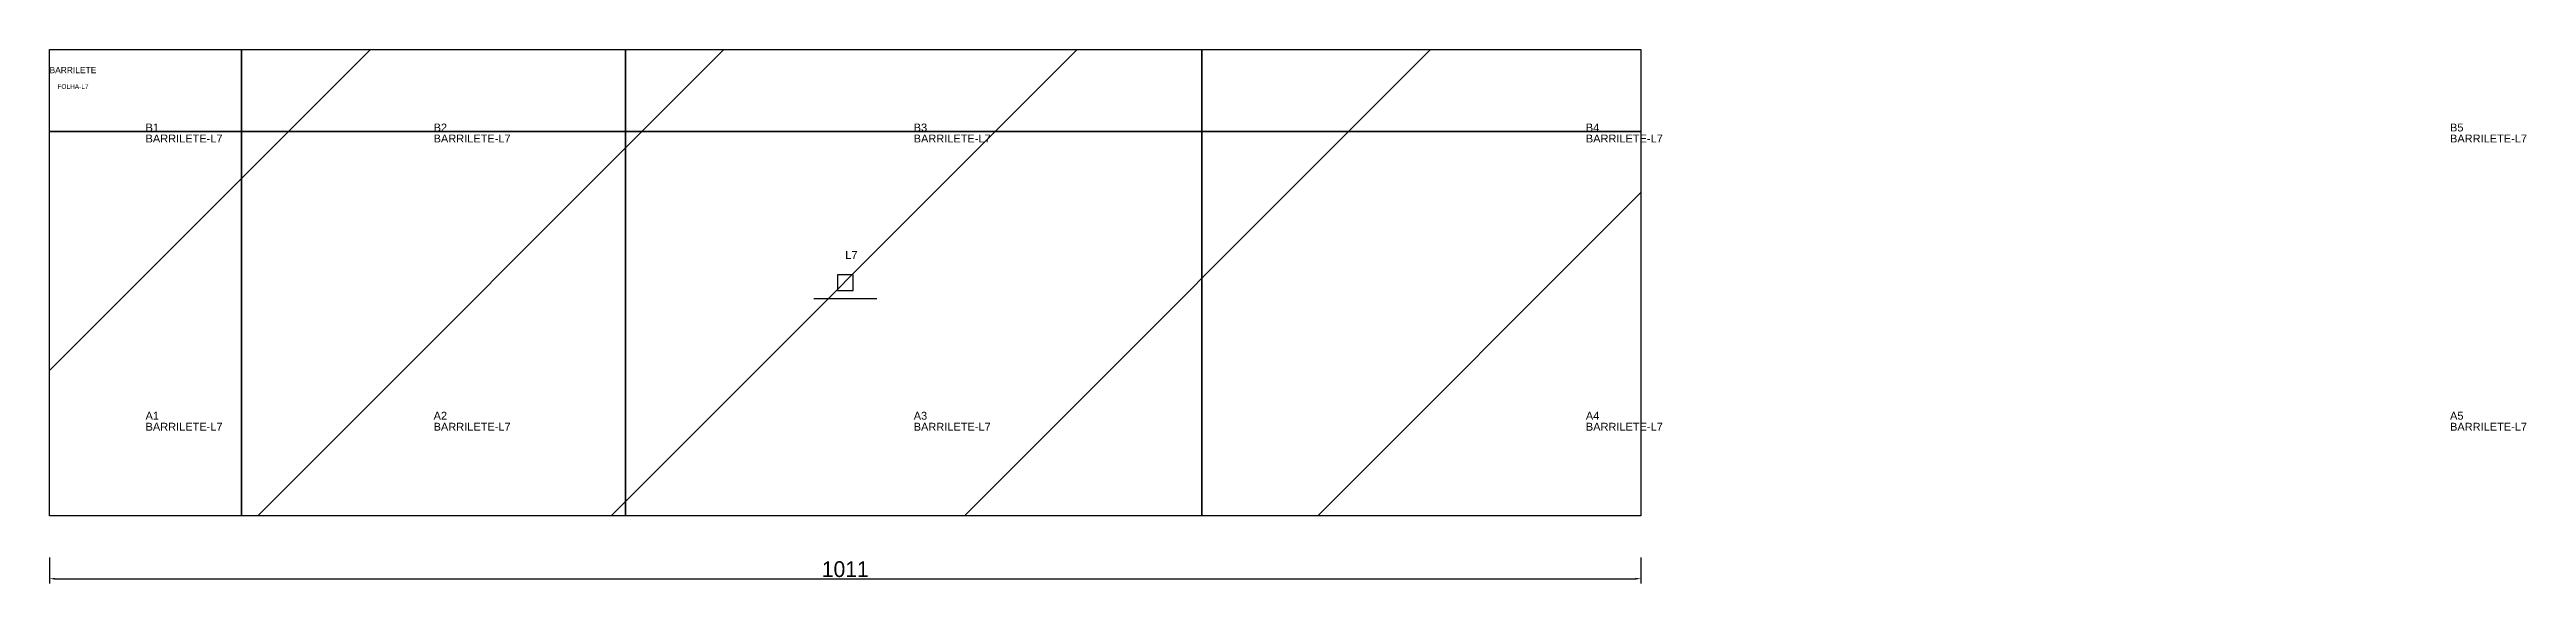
# Model space of a CAD drawing. Header units: metres. Extents: x 222 to 4175, y -138 to 202.
# Drawn here: x 222 to 1796, y -138 to 202 of the extents above; entities that cross this region are included whole.
import ezdxf

# ---------------------------------------------------------------- set-up
doc = ezdxf.new("R2010")
doc.units = ezdxf.units.M
for name, color, linetype in [('3', 3, 'CONTINUOUS'), ('AUX00', 7, 'CONTINUOUS'), ('COTA', 241, 'CONTINUOUS'), ('FOLHA', 255, 'CONTINUOUS'), ('Hachura', 251, 'CONTINUOUS'), ('NOMENCLATURA', 7, 'CONTINUOUS'), ('Nível', 160, 'CONTINUOUS'), ('Painéis', 200, 'CONTINUOUS'), ('Pilares', 5, 'CONTINUOUS'), ('SARR_2.2x7', 40, 'CONTINUOUS')]:
    doc.layers.add(name, color=color, linetype=linetype)
doc.styles.add('ARIAL', font='Arial.ttf')
doc.styles.add('STR_STANDARD', font='arial.ttf')
doc.dimstyles.new('EZ DXF', dxfattribs={"dimtxt": 10, "dimasz": 3.5, "dimexe": 3, "dimexo": 1.5, "dimgap": 1, "dimtad": 1, "dimdec": 1, "dimdsep": 46, "dimcen": 2.5, "dimazin": 3, "dimtfac": 1, "dimtmove": 0, "dimatfit": 3})

msp = doc.modelspace()

# ---------------------------------------------------------------- hatches: boundary and pattern name
at = {"layer": 'Hachura'}
h = msp.add_hatch(dxfattribs=at)
h.set_pattern_fill('ANSI31', scale=50)
h.paths.add_polyline_path([(222.2, 201.5), (1233.199978, 201.5), (1233.199978, -94.5), (222.2, -94.5)])
h = msp.add_hatch(dxfattribs=at)
h.set_pattern_fill('ANSI31', scale=50)
h.paths.add_polyline_path([(222.2, 201.5), (1233.199978, 201.5), (1233.199978, -94.5), (222.2, -94.5)])

# ---------------------------------------------------------------- linework, layer by layer
at = {"layer": '3'}
for points in [[(344.2, -94.5), (344.2, 201.5)], [(344.2, -94.5), (344.2, 201.5)], [(588.2, -94.5), (588.2, 201.5)], [(588.2, -94.5), (588.2, 201.5)], [(954.2, -94.5), (954.2, 201.5)], [(954.2, -94.5), (954.2, 201.5)], [(222.2, 149.5), (1233.199978, 149.5)], [(222.2, 149.5), (1233.199978, 149.5)]]:
    msp.add_lwpolyline(points, close=True, dxfattribs=at)
at = {"layer": 'Painéis', "color": 200}
for p, q in [((222.2, 201.5), (1233.199978, 201.5)), ((222.2, -94.5), (222.2, 201.5)), ((222.2, 201.5), (1233.199978, 201.5)), ((222.2, -94.5), (222.2, 201.5)), ((1233.199978, 201.5), (1233.199978, -94.5)), ((1233.199978, 201.5), (1233.199978, -94.5)), ((1233.199978, -94.5), (222.2, -94.5)), ((1233.199978, -94.5), (222.2, -94.5))]:
    msp.add_line(p, q, dxfattribs=at)
at = {"layer": 'Pilares'}
msp.add_lwpolyline([(722.699989, 48.5), (732.699989, 48.5), (732.699989, 58.5), (722.699989, 58.5)], close=True, dxfattribs=at)
msp.add_lwpolyline([(722.699989, 48.5), (732.699989, 48.5), (732.699989, 58.5), (722.699989, 58.5)], close=True, dxfattribs=at)
at = {"layer": 'SARR_2.2x7'}
msp.add_line((707.699989, 43.5), (747.699989, 43.5), dxfattribs=at)
msp.add_line((707.699989, 43.5), (747.699989, 43.5), dxfattribs=at)

# ---------------------------------------------------------------- texts
at = {"layer": '3', "style": 'STR_STANDARD'}
for s, p in [('B1', (283.2, 149.5)), ('B1', (283.2, 149.5)), ('B2', (466.2, 149.5)), ('B2', (466.2, 149.5)), ('B3', (771.2, 149.5)), ('B3', (771.2, 149.5)), ('B4', (1198.2, 149.5)), ('B4', (1198.2, 149.5)), ('B5', (1747.2, 149.5)), ('B5', (1747.2, 149.5)), ('A1', (283.2, -33.5)), ('A1', (283.2, -33.5)), ('A2', (466.2, -33.5)), ('A2', (466.2, -33.5)), ('A3', (771.2, -33.5)), ('A3', (771.2, -33.5)), ('A4', (1198.2, -33.5)), ('A4', (1198.2, -33.5)), ('A5', (1747.2, -33.5)), ('A5', (1747.2, -33.5))]:
    msp.add_text(s, height=5, dxfattribs=at).set_placement(p)
at = {"layer": 'AUX00', "style": 'STR_STANDARD'}
for p in [(283.2, 142.5), (283.2, 142.5), (466.2, 142.5), (466.2, 142.5), (771.2, 142.5), (771.2, 142.5), (1198.2, 142.5), (1198.2, 142.5), (1747.2, 142.5), (1747.2, 142.5), (283.2, -40.5), (283.2, -40.5), (466.2, -40.5), (466.2, -40.5), (771.2, -40.5), (771.2, -40.5), (1198.2, -40.5), (1198.2, -40.5), (1747.2, -40.5), (1747.2, -40.5)]:
    msp.add_text('BARRILETE-L7', height=5, dxfattribs=at).set_placement(p)
at = {"layer": 'FOLHA'}
msp.add_text('FOLHA-L7', height=3, dxfattribs=at).set_placement((227.2, 176.5))
msp.add_text('FOLHA-L7', height=3, dxfattribs=at).set_placement((227.2, 176.5))
at = {"layer": 'NOMENCLATURA', "insert": (727.699989, 73.5), "char_height": 5, "attachment_point": 1, "style": 'ARIAL'}
msp.add_mtext('L7', dxfattribs=at)
msp.add_mtext('L7', dxfattribs=at)
at = {"layer": 'Nível'}
msp.add_text('BARRILETE', height=4, dxfattribs=at).set_placement((222.2, 186.5))
msp.add_text('BARRILETE', height=4, dxfattribs=at).set_placement((222.2, 186.5))

# ---------------------------------------------------------------- dimensions: what is measured, and where the dimension line sits
at = {"layer": 'COTA'}
msp.add_linear_dim(base=(222.2, -134.5), p1=(222.2, -119.5), p2=(1233.199978, -119.5), dimstyle='EZ DXF', dxfattribs=at).render()
msp.add_linear_dim(base=(222.2, -134.5), p1=(222.2, -119.5), p2=(1233.199978, -119.5), dimstyle='EZ DXF', dxfattribs=at).render()

doc.saveas('drawing.dxf')
